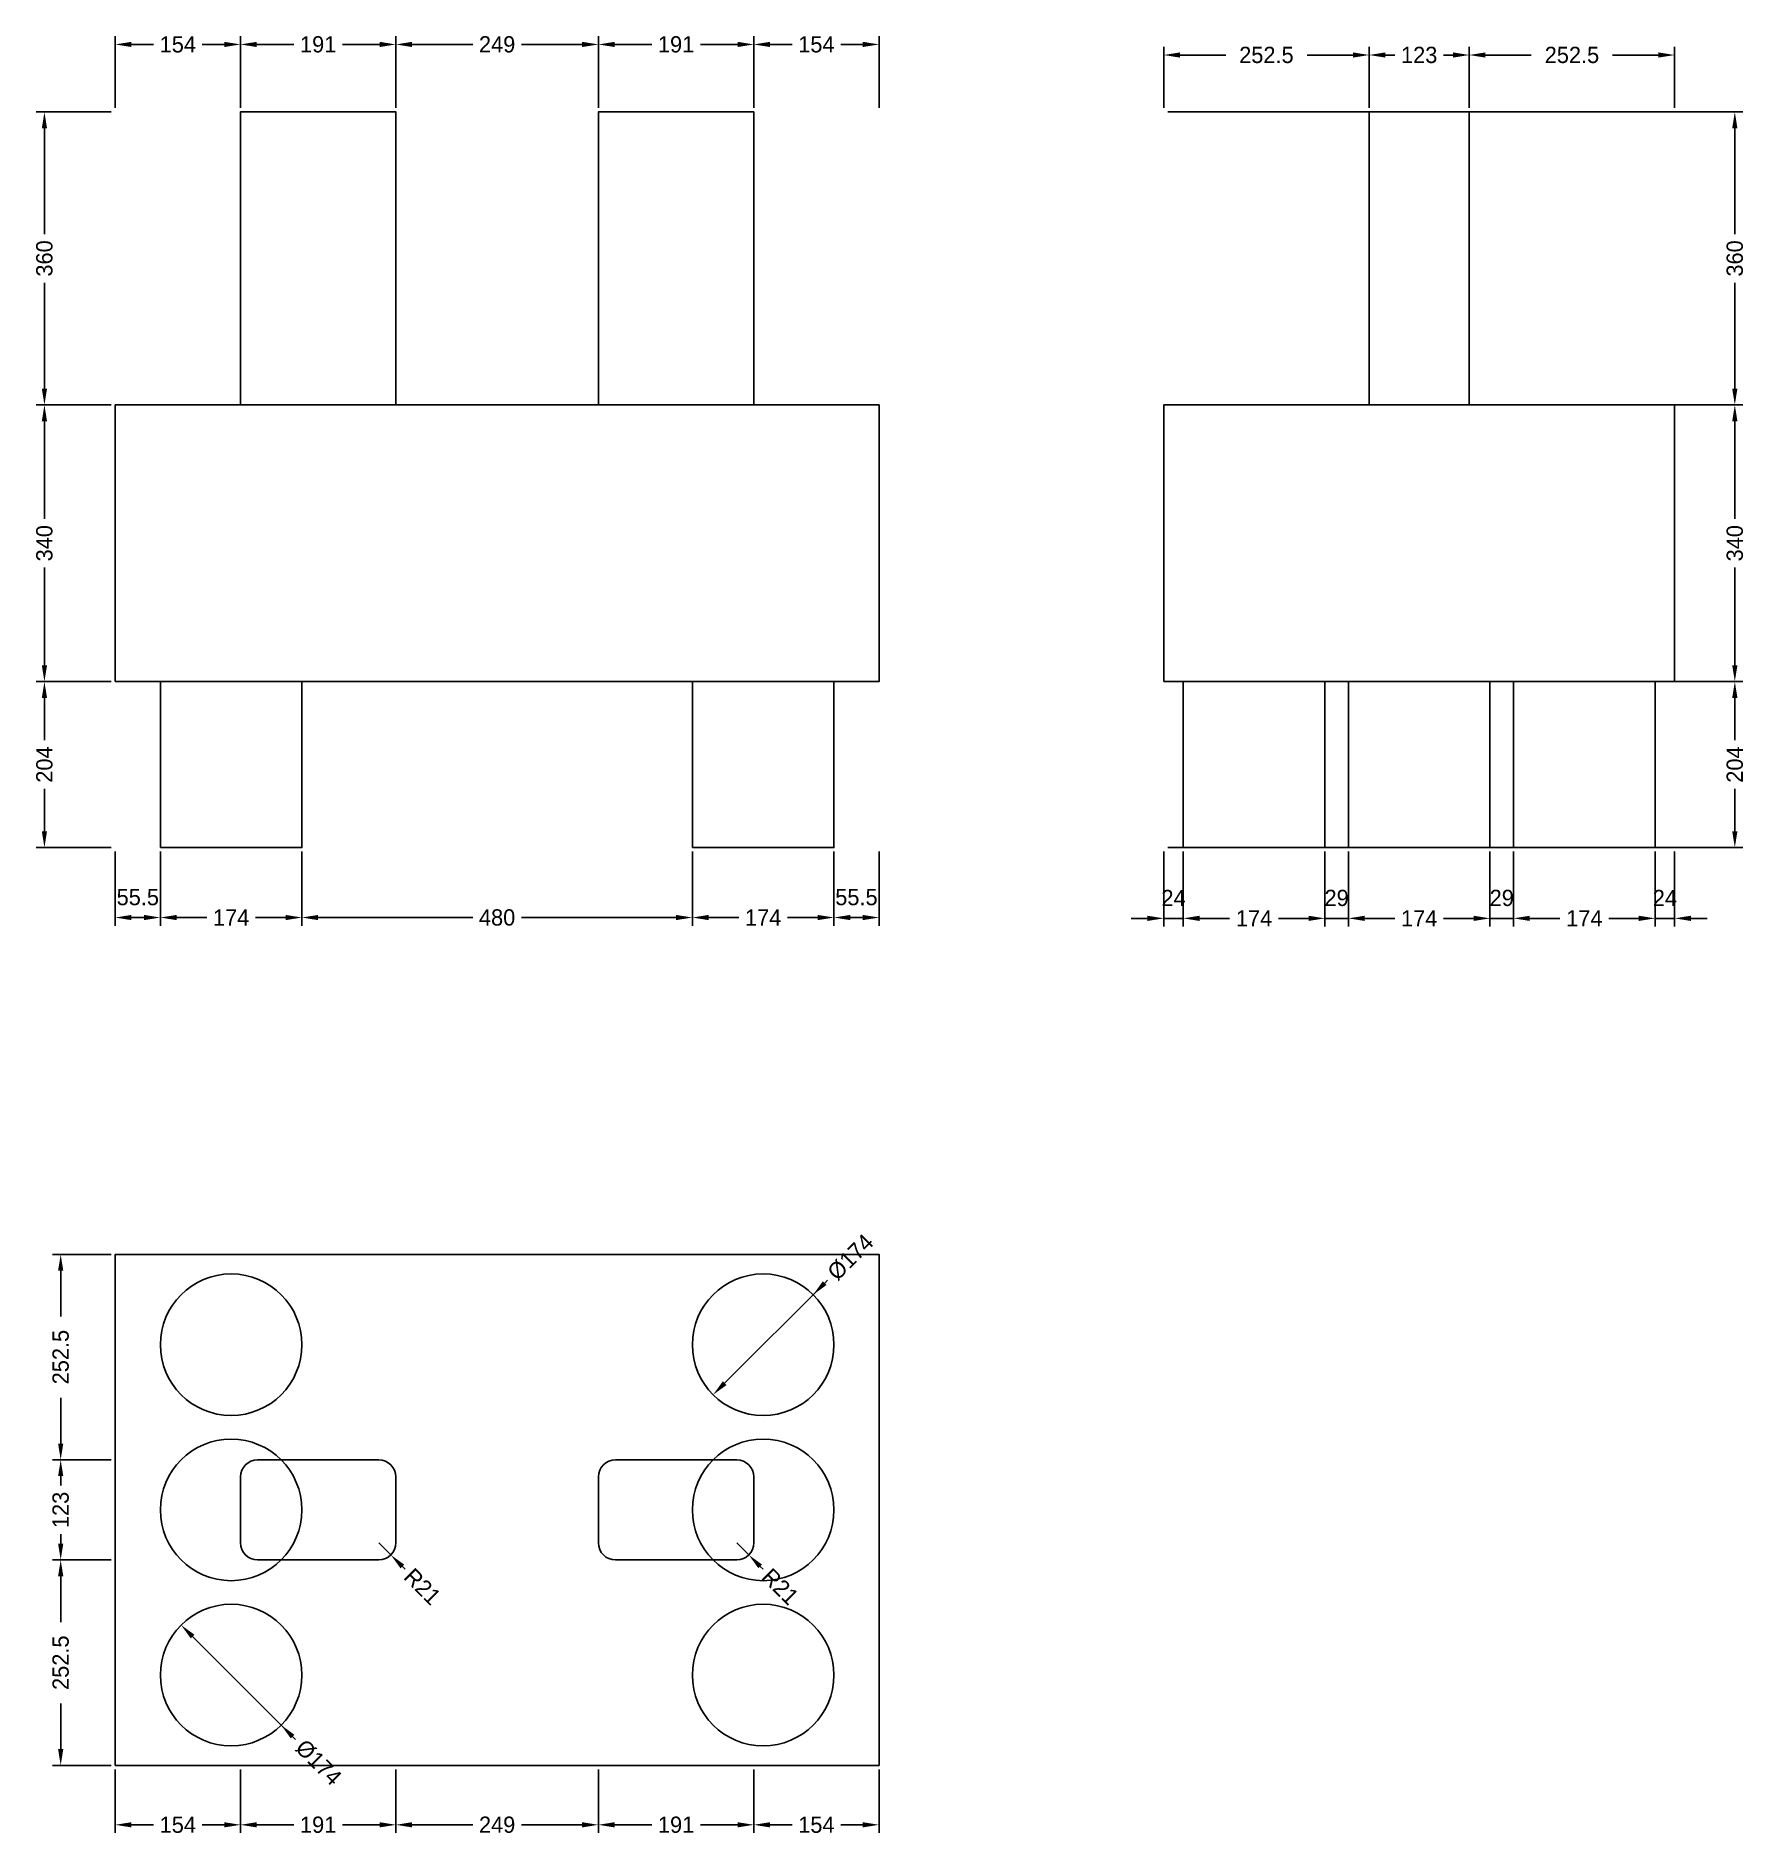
# Model space of a CAD drawing. Header units: metres. Extents: x -97 to 2001, y -83 to 2125.
import ezdxf

# ---------------------------------------------------------------- set-up
doc = ezdxf.new("R2010")
doc.units = ezdxf.units.M
for name, color, linetype in [('chengtai', 7, 'Continuous'), ('dunzhu', 7, 'Continuous'), ('zhuangji', 7, 'Continuous')]:
    doc.layers.add(name, color=color, linetype=linetype)

# ---------------------------------------------------------------- blocks, each defined once
blk = doc.blocks.new('_CLOSEDFILLED')
at = {"color": 0, "linetype": 'BYBLOCK'}
blk.add_solid([(-1, 0.16), (0, 0), (-1, -0.16)], dxfattribs=at)

msp = doc.modelspace()

# ---------------------------------------------------------------- linework, layer by layer
at = {"color": 7}
for p, q in [((0, 2037), (0, 2125)), ((154, 2037), (154, 2125)), ((154, 2037), (154, 2125)), ((345, 2037), (345, 2125)), ((345, 2037), (345, 2125)), ((594, 2037), (594, 2125)), ((594, 2037), (594, 2125)), ((785, 2037), (785, 2125)), ((785, 2037), (785, 2125)), ((939, 2037), (939, 2125)), ((20, 2115), (47, 2115)), ((107, 2115), (134, 2115)), ((174, 2115), (219.5, 2115)), ((279.5, 2115), (325, 2115)), ((365, 2115), (439.5, 2115)), ((499.5, 2115), (574, 2115)), ((614, 2115), (659.5, 2115)), ((719.5, 2115), (765, 2115)), ((805, 2115), (832, 2115)), ((892, 2115), (919, 2115)), ((1289, 2037), (1289, 2112)), ((1309, 2102), (1365.2, 2102)), ((1465.2, 2102), (1521.5, 2102)), ((1541.5, 2037), (1541.5, 2112)), ((1541.5, 2037), (1541.5, 2112)), ((1561.5, 2102), (1573, 2102)), ((1633, 2102), (1644.5, 2102)), ((1664.5, 2037), (1664.5, 2112)), ((1664.5, 2037), (1664.5, 2112)), ((1684.5, 2102), (1740.8, 2102)), ((1840.8, 2102), (1897, 2102)), ((1917, 2037), (1917, 2112)), ((-5, 2032), (-97, 2032)), ((1294, 2032), (2001, 2032)), ((-87, 1882), (-87, 2012)), ((1991, 1882), (1991, 2012)), ((-87, 1692), (-87, 1822)), ((1991, 1692), (1991, 1822)), ((-5, 1672), (-97, 1672)), ((-5, 1672), (-97, 1672)), ((1294, 1672), (2001, 1672)), ((1294, 1672), (2001, 1672)), ((-87, 1532), (-87, 1652)), ((1991, 1532), (1991, 1652)), ((-87, 1352), (-87, 1472)), ((1991, 1352), (1991, 1472)), ((-5, 1332), (-97, 1332)), ((-5, 1332), (-97, 1332)), ((1294, 1332), (2001, 1332)), ((1294, 1332), (2001, 1332)), ((-87, 1260), (-87, 1312)), ((1991, 1260), (1991, 1312)), ((-87, 1148), (-87, 1200)), ((1991, 1148), (1991, 1200)), ((-5, 1128), (-97, 1128)), ((1294, 1128), (2001, 1128)), ((0, 1123), (0, 1032)), ((55.5, 1123), (55.5, 1032)), ((55.5, 1123), (55.5, 1032)), ((229.5, 1123), (229.5, 1032)), ((229.5, 1123), (229.5, 1032)), ((709.5, 1123), (709.5, 1032)), ((709.5, 1123), (709.5, 1032)), ((883.5, 1123), (883.5, 1032)), ((883.5, 1123), (883.5, 1032)), ((939, 1123), (939, 1032)), ((1289, 1123), (1289, 1031)), ((1313, 1123), (1313, 1031)), ((1313, 1123), (1313, 1031)), ((1487, 1123), (1487, 1031)), ((1487, 1123), (1487, 1031)), ((1516, 1123), (1516, 1031)), ((1516, 1123), (1516, 1031)), ((1690, 1123), (1690, 1031)), ((1690, 1123), (1690, 1031)), ((1719, 1123), (1719, 1031)), ((1719, 1123), (1719, 1031)), ((1893, 1123), (1893, 1031)), ((1893, 1123), (1893, 1031)), ((1917, 1123), (1917, 1031)), ((20, 1042), (35.5, 1042)), ((75.5, 1042), (112.5, 1042)), ((172.5, 1042), (209.5, 1042)), ((249.5, 1042), (439.5, 1042)), ((499.5, 1042), (689.5, 1042)), ((729.5, 1042), (766.5, 1042)), ((826.5, 1042), (863.5, 1042)), ((903.5, 1042), (919, 1042)), ((1269, 1041), (1249, 1041)), ((1289, 1041), (1313, 1041)), ((1333, 1041), (1353, 1041)), ((1333, 1041), (1370, 1041)), ((1430, 1041), (1467, 1041)), ((1467, 1041), (1447, 1041)), ((1487, 1041), (1516, 1041)), ((1536, 1041), (1556, 1041)), ((1536, 1041), (1573, 1041)), ((1633, 1041), (1670, 1041)), ((1670, 1041), (1650, 1041)), ((1690, 1041), (1719, 1041)), ((1739, 1041), (1759, 1041)), ((1739, 1041), (1776, 1041)), ((1836, 1041), (1873, 1041)), ((1873, 1041), (1853, 1041)), ((1893, 1041), (1917, 1041)), ((1937, 1041), (1957, 1041)), ((-5, 628), (-77, 628)), ((-67, 551.8), (-67, 608)), ((872.2, 592.7), (749.1, 469.6)), ((875.7, 596.2), (872.2, 592.7)), ((-67, 395.5), (-67, 451.8)), ((-5, 375.5), (-77, 375.5)), ((-5, 375.5), (-77, 375.5)), ((-67, 344), (-67, 355.5)), ((-67, 272.5), (-67, 284)), ((324, 273.5), (338.8, 258.7)), ((764, 273.5), (778.8, 258.7)), ((-5, 252.5), (-77, 252.5)), ((-5, 252.5), (-77, 252.5)), ((356.5, 241), (353, 244.5)), ((796.5, 241), (793, 244.5)), ((-67, 176.2), (-67, 232.5)), ((218.2, 35.3), (95.1, 158.4)), ((-67, 20), (-67, 76.2)), ((221.7, 31.8), (218.2, 35.3)), ((-5, 0), (-77, 0)), ((0, -5), (0, -83)), ((154, -5), (154, -83)), ((154, -5), (154, -83)), ((345, -5), (345, -83)), ((345, -5), (345, -83)), ((594, -5), (594, -83)), ((594, -5), (594, -83)), ((785, -5), (785, -83)), ((785, -5), (785, -83)), ((939, -5), (939, -83)), ((20, -73), (47, -73)), ((107, -73), (134, -73)), ((174, -73), (219.5, -73)), ((279.5, -73), (325, -73)), ((365, -73), (439.5, -73)), ((499.5, -73), (574, -73)), ((614, -73), (659.5, -73)), ((719.5, -73), (765, -73)), ((805, -73), (832, -73)), ((892, -73), (919, -73))]:
    msp.add_line(p, q, dxfattribs=at)
at = {"layer": 'chengtai'}
for points in [[(0, 1332), (939, 1332), (939, 1672), (0, 1672), (0, 1332)], [(1289, 1332), (1917, 1332), (1917, 1672), (1289, 1672), (1289, 1332)], [(0, 0), (939, 0), (939, 628), (0, 628), (0, 0)]]:
    msp.add_lwpolyline(points, dxfattribs=at)
at = {"layer": 'Defpoints', "color": 7}
for p in [(0, 2115), (154, 2115), (345, 2115), (594, 2115), (785, 2115), (1289, 2102), (1541.5, 2102), (1664.5, 2102), (0, 2032), (0, 2032), (154, 2032), (154, 2032), (345, 2032), (345, 2032), (594, 2032), (594, 2032), (785, 2032), (785, 2032), (939, 2032), (1289, 2032), (1289, 2032), (1541.5, 2032), (1541.5, 2032), (1664.5, 2032), (1664.5, 2032), (1917, 2032), (-87, 1672), (0, 1672), (0, 1672), (1289, 1672), (1289, 1672), (1991, 1672), (-87, 1332), (0, 1332), (0, 1332), (1289, 1332), (1289, 1332), (1991, 1332), (-87, 1128), (0, 1128), (0, 1128), (55.5, 1128), (55.5, 1128), (229.5, 1128), (229.5, 1128), (709.5, 1128), (709.5, 1128), (883.5, 1128), (883.5, 1128), (939, 1128), (1289, 1128), (1289, 1128), (1313, 1128), (1313, 1128), (1487, 1128), (1487, 1128), (1516, 1128), (1516, 1128), (1690, 1128), (1690, 1128), (1719, 1128), (1719, 1128), (1893, 1128), (1893, 1128), (1917, 1128), (1991, 1128), (0, 1042), (55.5, 1042), (229.5, 1042), (709.5, 1042), (883.5, 1042), (1289, 1041), (1313, 1041), (1487, 1041), (1516, 1041), (1690, 1041), (1719, 1041), (1893, 1041), (0, 628), (858, 578.5), (796.5, 517), (-67, 375.5), (0, 375.5), (0, 375.5), (324, 273.5), (764, 273.5), (-67, 252.5), (0, 252.5), (0, 252.5), (338.8, 258.7), (778.8, 258.7), (142.5, 111), (204, 49.5), (-67, 0), (0, 0), (0, 0), (154, 0), (154, 0), (345, 0), (345, 0), (594, 0), (594, 0), (785, 0), (785, 0), (939, 0), (0, -73), (154, -73), (345, -73), (594, -73), (785, -73)]:
    msp.add_point(p, dxfattribs=at)
at = {"layer": 'dunzhu'}
for p, q in [((324, 375.5), (175, 375.5)), ((764, 375.5), (615, 375.5)), ((154, 354.5), (154, 273.5)), ((345, 273.5), (345, 354.5)), ((594, 354.5), (594, 273.5)), ((785, 273.5), (785, 354.5)), ((175, 252.5), (324, 252.5)), ((615, 252.5), (764, 252.5))]:
    msp.add_line(p, q, dxfattribs=at)
for points in [[(154, 1672), (345, 1672), (345, 2032), (154, 2032), (154, 1672)], [(594, 1672), (785, 1672), (785, 2032), (594, 2032), (594, 1672)], [(1541.5, 1672), (1664.5, 1672), (1664.5, 2032), (1541.5, 2032), (1541.5, 1672)]]:
    msp.add_lwpolyline(points, dxfattribs=at)
for centre, start, end in [((175, 354.5), 90, 180), ((324, 354.5), 0, 90), ((615, 354.5), 90, 180), ((764, 354.5), 0, 90), ((175, 273.5), 180, 270), ((324, 273.5), 270, 360), ((615, 273.5), 180, 270), ((764, 273.5), 270, 360)]:
    msp.add_arc(centre, 21, start, end, dxfattribs=at)
at = {"layer": 'zhuangji'}
for points in [[(55.5, 1128), (229.5, 1128), (229.5, 1332), (55.5, 1332), (55.5, 1128)], [(709.5, 1128), (883.5, 1128), (883.5, 1332), (709.5, 1332), (709.5, 1128)], [(1313, 1128), (1487, 1128), (1487, 1332), (1313, 1332), (1313, 1128)], [(1516, 1128), (1690, 1128), (1690, 1332), (1516, 1332), (1516, 1128)], [(1719, 1128), (1893, 1128), (1893, 1332), (1719, 1332), (1719, 1128)]]:
    msp.add_lwpolyline(points, dxfattribs=at)
for centre in [(142.5, 517), (796.5, 517), (142.5, 314), (796.5, 314), (142.5, 111), (796.5, 111)]:
    msp.add_circle(centre, 87, dxfattribs=at)

# ---------------------------------------------------------------- block references
at = {"color": 7, "xscale": 20, "yscale": 20}
for p, rotation in [((0, 2115), 180), ((154, 2115), 180), ((345, 2115), 180), ((594, 2115), 180), ((785, 2115), 180), ((1289, 2102), 180), ((1541.5, 2102), 180), ((1664.5, 2102), 180), ((-87, 2032), 90), ((1991, 2032), 90), ((-87, 1672), 270), ((1991, 1672), 270), ((-87, 1672), 90), ((1991, 1672), 90), ((-87, 1332), 270), ((1991, 1332), 270), ((-87, 1332), 90), ((1991, 1332), 90), ((-87, 1128), 270), ((1991, 1128), 270), ((0, 1042), 180), ((55.5, 1042), 180), ((229.5, 1042), 180), ((709.5, 1042), 180), ((883.5, 1042), 180), ((1313, 1041), 180), ((1313, 1041), 180), ((1516, 1041), 180), ((1516, 1041), 180), ((1719, 1041), 180), ((1719, 1041), 180), ((1917, 1041), 180), ((-67, 628), 90), ((858, 578.5), 225), ((735, 455.5), 225), ((-67, 375.5), 270), ((-67, 375.5), 90), ((-67, 252.5), 270), ((-67, 252.5), 90), ((338.8, 258.7), 135), ((778.8, 258.7), 135), ((81, 172.5), 135), ((204, 49.5), 135), ((-67, 0), 270), ((0, -73), 180), ((154, -73), 180), ((345, -73), 180), ((594, -73), 180), ((785, -73), 180)]:
    msp.add_blockref('_CLOSEDFILLED', p, dxfattribs=dict(at, rotation=rotation))
for p in [(154, 2115), (345, 2115), (594, 2115), (785, 2115), (939, 2115), (1541.5, 2102), (1664.5, 2102), (1917, 2102), (55.5, 1042), (229.5, 1042), (709.5, 1042), (883.5, 1042), (939, 1042), (1289, 1041), (1487, 1041), (1487, 1041), (1690, 1041), (1690, 1041), (1893, 1041), (1893, 1041), (154, -73), (345, -73), (594, -73), (785, -73), (939, -73)]:
    msp.add_blockref('_CLOSEDFILLED', p, dxfattribs=at)

# ---------------------------------------------------------------- texts
at = {"color": 7, "char_height": 20, "attachment_point": 5}
for s, insert in [('154', (77, 2115)), ('191', (249.5, 2115)), ('249', (469.5, 2115)), ('191', (689.5, 2115)), ('154', (862, 2115)), ('252.5', (1415.2, 2102)), ('123', (1603, 2102)), ('252.5', (1790.8, 2102)), ('55.5', (27.8, 1067)), ('55.5', (911.2, 1067)), ('24', (1301, 1066)), ('29', (1501.5, 1066)), ('29', (1704.5, 1066)), ('24', (1905, 1066)), ('174', (142.5, 1042)), ('480', (469.5, 1042)), ('174', (796.5, 1042)), ('174', (1400, 1041)), ('174', (1603, 1041)), ('174', (1806, 1041)), ('154', (77, -73)), ('191', (249.5, -73)), ('249', (469.5, -73)), ('191', (689.5, -73)), ('154', (862, -73))]:
    msp.add_mtext(s, dxfattribs=dict(at, insert=insert))
for s, insert, rotation in [('360', (-87, 1852), 90), ('360', (1991, 1852), 90), ('340', (-87, 1502), 90), ('340', (1991, 1502), 90), ('204', (-87, 1230), 90), ('204', (1991, 1230), 90), ('%%c174', (904, 624.5), 45), ('252.5', (-67, 501.8), 90), ('123', (-67, 314), 90), ('R21', (377.7, 219.8), 315), ('R21', (817.7, 219.8), 315), ('252.5', (-67, 126.2), 90), ('%%c174', (250, 3.5), 315)]:
    msp.add_mtext(s, dxfattribs=dict(at, insert=insert, rotation=rotation))

doc.saveas('drawing.dxf')
